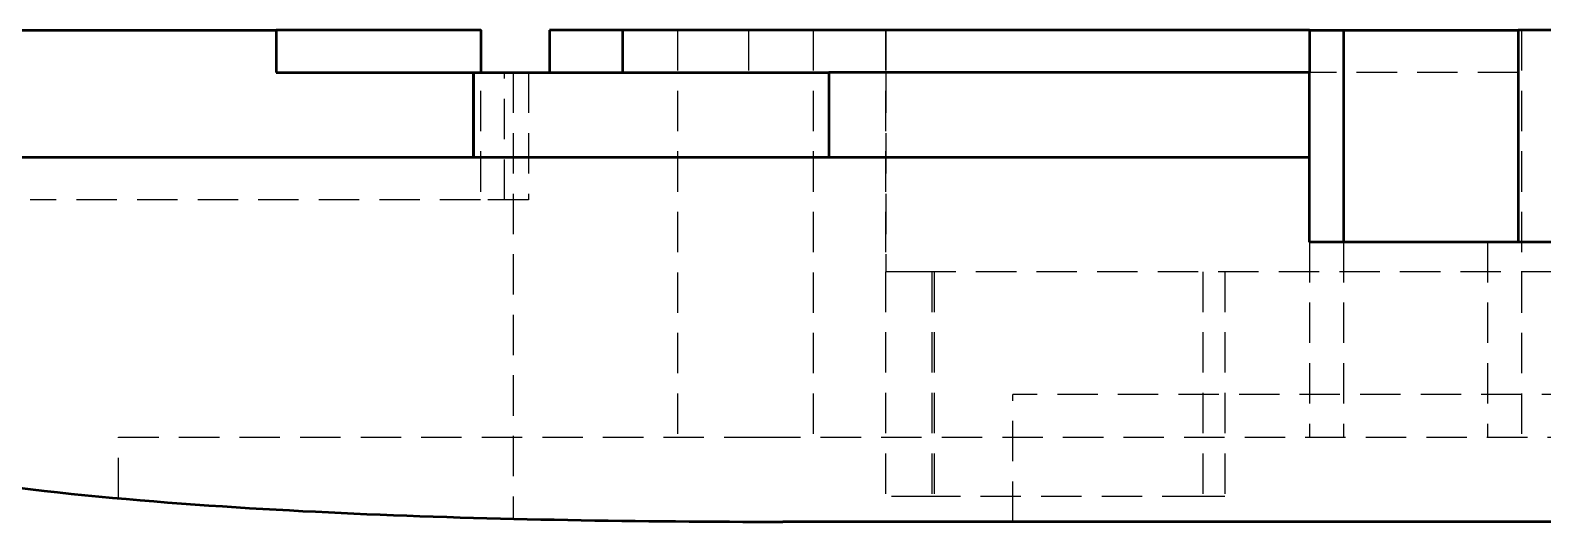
# Model space of a CAD drawing. Header units: millimetres. Extents: x 0 to 420, y 0 to 297.
# Drawn here: x 95.7 to 184.9, y 172.5 to 201.5 of the extents above; entities that cross this region are included whole.
import ezdxf

# ---------------------------------------------------------------- set-up
doc = ezdxf.new("R2010")
doc.units = ezdxf.units.MM
doc.header["$LTSCALE"] = 0.75
doc.linetypes.add('HIDDEN2', pattern=[4.7625, 3.175, -1.5875])
doc.layers.add('Sichtbar', color=7, linetype='Continuous', lineweight=50)
doc.layers.add('Verdeckt', color=7, linetype='HIDDEN2', lineweight=25)

msp = doc.modelspace()

# ---------------------------------------------------------------- linework, layer by layer
at = {"layer": 'Sichtbar'}
for p, q in [((92.16, 201.488, 9.784), (110.195, 201.488, 12.472)), ((110.195, 201.488, 12.472), (110.195, 198.988, 12.472)), ((110.195, 201.488, 8.528), (110.195, 198.988, 8.528)), ((110.195, 201.488, 8.528), (110.195, 201.488, 12.472)), ((122.263, 201.488, -19.587), (122.261, 201.488, 4.505)), ((122.261, 201.488, 4.518), (122.261, 198.988, 4.518)), ((122.263, 201.488, -19.587), (122.263, 198.988, -19.587)), ((126.31, 201.488, 6.526), (126.31, 198.988, 6.526)), ((130.62, 201.488, 11.478), (130.62, 198.988, 11.478)), ((171.13, 201.488, 13.23), (171.13, 198.988, 13.23)), ((171.131, 201.488, 6.505), (171.131, 201.488, 3.005)), ((173.131, 201.488, 1.006), (173.131, 188.988, 1.006)), ((173.131, 201.488, 1.006), (181.631, 201.488, 1.006)), ((183.435, 201.488, 13.069), (183.435, 198.988, 13.069)), ((110.195, 198.988, 12.472), (121.832, 198.988, 14.207)), ((121.832, 193.988, 14.207), (121.832, 198.988, 14.207)), ((121.832, 198.988, 14.207), (121.832, 193.988, 14.207)), ((121.832, 198.988, 14.207), (121.832, 198.988, 14.207)), ((121.832, 198.988, 14.207), (142.791, 198.988, 17.263)), ((142.791, 198.988, 17.263), (142.791, 193.988, 17.263)), ((142.791, 198.988, 17.264), (142.791, 193.988, 17.264)), ((142.791, 198.988, 17.263), (142.791, 198.988, 17.264)), ((142.791, 198.988, 17.263), (142.791, 198.988, 17.264)), ((171.129, 198.988, 20.876), (142.791, 198.988, 17.263)), ((142.791, 198.988, 17.263), (142.791, 193.988, 17.263)), ((171.129, 198.988, 20.876), (171.13, 198.988, 13.248)), ((171.129, 193.988, 20.876), (171.129, 198.988, 20.876)), ((183.434, 198.988, 13.069), (183.434, 188.988, 13.069)), ((171.128, 193.988, 27.956), (171.129, 193.988, 20.876))]:
    msp.add_line(p, q, dxfattribs=at)
at = {"layer": 'Sichtbar', "extrusion": (0, 1, 0)}
for points, knots in [([(122.261, 201.488, 4.518), (122.261, 201.488, 4.519), (122.261, 201.488, 4.519), (122.261, 201.488, 4.519), (122.261, 201.488, 4.52), (122.261, 201.488, 4.52), (122.261, 201.488, 4.521), (122.261, 201.488, 4.522), (122.261, 201.488, 4.523), (122.261, 201.488, 4.525), (122.261, 201.488, 4.526), (122.261, 201.488, 4.529), (122.261, 201.488, 4.531), (122.261, 201.488, 4.533), (122.261, 201.488, 4.536), (122.261, 201.488, 4.54), (122.261, 201.488, 4.544), (122.261, 201.488, 4.548), (122.261, 201.488, 4.554), (122.26, 201.488, 4.562), (122.26, 201.488, 4.57), (122.26, 201.488, 4.579), (122.26, 201.488, 4.588), (122.26, 201.488, 4.597), (122.26, 201.488, 4.608), (122.26, 201.488, 4.623), (122.259, 201.488, 4.64), (122.259, 201.488, 4.658), (122.258, 201.488, 4.675), (122.258, 201.488, 4.699), (122.257, 201.488, 4.728), (122.255, 201.488, 4.762), (122.254, 201.488, 4.797), (122.252, 201.488, 4.832), (122.25, 201.488, 4.866), (122.248, 201.488, 4.901), (122.244, 201.488, 4.946), (122.24, 201.488, 5.003), (122.233, 201.488, 5.072), (122.226, 201.488, 5.139), (122.218, 201.488, 5.207), (122.208, 201.488, 5.274), (122.195, 201.488, 5.363), (122.177, 201.488, 5.473), (122.151, 201.488, 5.605), (122.122, 201.488, 5.735), (122.089, 201.488, 5.863), (122.053, 201.488, 5.99), (122.014, 201.488, 6.116), (121.971, 201.488, 6.24), (121.91, 201.488, 6.404), (121.824, 201.488, 6.605), (121.709, 201.488, 6.84), (121.58, 201.488, 7.069), (121.437, 201.488, 7.292), (121.282, 201.488, 7.508), (121.114, 201.488, 7.717), (120.932, 201.488, 7.919), (120.738, 201.488, 8.115), (120.532, 201.488, 8.302), (120.317, 201.488, 8.479), (120.095, 201.488, 8.643), (119.869, 201.488, 8.793), (119.637, 201.488, 8.929), (119.401, 201.488, 9.052), (119.16, 201.488, 9.16), (118.915, 201.488, 9.254), (118.665, 201.488, 9.335), (118.412, 201.488, 9.401), (118.154, 201.488, 9.453), (117.893, 201.488, 9.491), (117.672, 201.488, 9.511), (117.494, 201.488, 9.52), (117.36, 201.488, 9.522), (117.225, 201.488, 9.522), (117.088, 201.488, 9.518), (116.975, 201.488, 9.511), (116.883, 201.488, 9.504), (116.814, 201.488, 9.498), (116.745, 201.488, 9.491), (116.687, 201.488, 9.484), (116.641, 201.488, 9.479), (116.606, 201.488, 9.474), (116.577, 201.488, 9.47), (116.554, 201.488, 9.467), (116.534, 201.488, 9.464), (116.512, 201.488, 9.461), (116.479, 201.488, 9.456), (116.438, 201.488, 9.45), (116.388, 201.488, 9.443), (116.322, 201.488, 9.433), (116.24, 201.488, 9.421), (116.14, 201.488, 9.406), (116.041, 201.488, 9.392), (115.909, 201.488, 9.373), (115.744, 201.488, 9.348), (115.546, 201.488, 9.319), (115.348, 201.488, 9.29), (115.15, 201.488, 9.261), (114.885, 201.488, 9.222), (114.555, 201.488, 9.174), (114.159, 201.488, 9.115), (113.762, 201.488, 9.057), (113.366, 201.488, 8.998), (112.97, 201.488, 8.94), (112.441, 201.488, 8.862), (111.781, 201.488, 8.764), (110.988, 201.488, 8.646), (110.46, 201.488, 8.567), (110.195, 201.488, 8.528)], [0.00018, 0.00018, 0.00018, 0.00018, 0.00022, 0.00033, 0.000441, 0.000551, 0.000661, 0.000881, 0.001101, 0.001322, 0.001762, 0.002203, 0.002643, 0.003083, 0.003523, 0.004404, 0.005284, 0.006164, 0.007043, 0.008802, 0.010559, 0.012316, 0.014071, 0.015826, 0.01758, 0.021085, 0.024586, 0.028083, 0.031577, 0.035067, 0.042037, 0.048993, 0.055934, 0.062863, 0.069777, 0.076679, 0.083568, 0.097307, 0.110997, 0.124639, 0.138236, 0.15179, 0.165301, 0.192206, 0.218965, 0.245596, 0.272113, 0.298532, 0.32487, 0.351142, 0.377365, 0.429724, 0.482083, 0.534573, 0.587325, 0.640468, 0.694128, 0.748427, 0.803484, 0.859414, 0.915344, 0.970403, 1.024704, 1.078366, 1.131513, 1.184269, 1.236764, 1.289127, 1.341489, 1.393981, 1.446733, 1.499873, 1.52663, 1.553531, 1.58059, 1.607823, 1.635244, 1.64903, 1.662868, 1.676761, 1.690709, 1.697705, 1.704715, 1.71174, 1.715258, 1.71878, 1.723787, 1.728793, 1.738807, 1.74882, 1.758833, 1.77886, 1.798888, 1.818916, 1.838944, 1.879001, 1.919059, 1.959118, 1.999179, 2.03924, 2.119365, 2.199493, 2.279623, 2.359754, 2.439887, 2.520021, 2.680287, 2.84055, 3.000803, 3.000803, 3.000803, 3.000803]), ([(122.261, 201.488, 4.518), (122.261, 201.488, 4.518), (122.261, 201.488, 4.518), (122.261, 201.488, 4.518), (122.261, 201.488, 4.518)], [0.00001912182, 0.00001912182, 0.00001912182, 0.00001912182, 0.00002744634, 0.00003838735, 0.00003838735, 0.00003838735, 0.00003838735]), ([(122.261, 201.488, 4.518), (122.261, 201.488, 4.518), (122.261, 201.488, 4.518), (122.261, 201.488, 4.518), (122.261, 201.488, 4.518)], [0.00007557045, 0.00007557045, 0.00007557045, 0.00007557045, 0.00011007276, 0.00013299721, 0.00013299721, 0.00013299721, 0.00013299721]), ([(130.62, 201.488, 11.478), (130.62, 201.488, 11.478), (130.62, 201.488, 11.478), (130.62, 201.488, 11.478), (130.62, 201.488, 11.478), (130.619, 201.488, 11.478), (130.619, 201.488, 11.478), (130.619, 201.488, 11.478), (130.618, 201.488, 11.478), (130.617, 201.488, 11.478), (130.616, 201.488, 11.478), (130.615, 201.488, 11.478), (130.614, 201.488, 11.478), (130.612, 201.488, 11.477), (130.61, 201.488, 11.477), (130.608, 201.488, 11.477), (130.605, 201.488, 11.476), (130.601, 201.488, 11.476), (130.596, 201.488, 11.475), (130.591, 201.488, 11.474), (130.586, 201.488, 11.474), (130.58, 201.488, 11.473), (130.572, 201.488, 11.472), (130.562, 201.488, 11.47), (130.552, 201.488, 11.469), (130.539, 201.488, 11.467), (130.523, 201.488, 11.464), (130.504, 201.488, 11.461), (130.485, 201.488, 11.458), (130.465, 201.488, 11.455), (130.446, 201.488, 11.451), (130.421, 201.488, 11.447), (130.389, 201.488, 11.441), (130.351, 201.488, 11.434), (130.313, 201.488, 11.426), (130.275, 201.488, 11.418), (130.225, 201.488, 11.408), (130.162, 201.488, 11.394), (130.087, 201.488, 11.376), (130.013, 201.488, 11.356), (129.939, 201.488, 11.336), (129.866, 201.488, 11.315), (129.793, 201.488, 11.293), (129.697, 201.488, 11.262), (129.578, 201.488, 11.22), (129.437, 201.488, 11.166), (129.299, 201.488, 11.109), (129.163, 201.488, 11.047), (129.029, 201.488, 10.981), (128.854, 201.488, 10.889), (128.641, 201.488, 10.765), (128.396, 201.488, 10.601), (128.162, 201.488, 10.423), (127.939, 201.488, 10.233), (127.729, 201.488, 10.03), (127.531, 201.488, 9.815), (127.345, 201.488, 9.589), (127.174, 201.488, 9.353), (127.016, 201.488, 9.106), (126.872, 201.488, 8.85), (126.744, 201.488, 8.584), (126.631, 201.488, 8.31), (126.534, 201.488, 8.029), (126.454, 201.488, 7.74), (126.39, 201.488, 7.445), (126.345, 201.488, 7.143), (126.317, 201.488, 6.837), (126.31, 201.488, 6.63), (126.31, 201.488, 6.526)], [0, 0, 0, 0, 0.000015, 0.00003, 0.000061, 0.000122, 0.000184, 0.000245, 0.000368, 0.00049, 0.000735, 0.00098, 0.001225, 0.001471, 0.001961, 0.002451, 0.002941, 0.003921, 0.0049, 0.00588, 0.006859, 0.007838, 0.009796, 0.011752, 0.013708, 0.015663, 0.019571, 0.023475, 0.027376, 0.031274, 0.035169, 0.039061, 0.046835, 0.054597, 0.062347, 0.070085, 0.077811, 0.09323, 0.108605, 0.123937, 0.139229, 0.154481, 0.169695, 0.184873, 0.215124, 0.245246, 0.275248, 0.305142, 0.334936, 0.364639, 0.4238, 0.482698, 0.54139, 0.599932, 0.658377, 0.716773, 0.775169, 0.833613, 0.892156, 0.950849, 1.009746, 1.068907, 1.128396, 1.188284, 1.248647, 1.30957, 1.371145, 1.433361, 1.433361, 1.433361, 1.433361]), ([(147.432, 201.488, 13.739), (147.428, 201.488, 13.739), (147.421, 201.488, 13.738), (147.407, 201.488, 13.736), (147.381, 201.488, 13.732), (147.344, 201.488, 13.728), (147.301, 201.488, 13.722), (147.242, 201.488, 13.715), (147.169, 201.488, 13.705), (147.052, 201.488, 13.69), (146.906, 201.488, 13.671), (146.731, 201.488, 13.648), (146.556, 201.488, 13.626), (146.322, 201.488, 13.595), (146.03, 201.488, 13.557), (145.68, 201.488, 13.512), (145.213, 201.488, 13.451), (144.629, 201.488, 13.375), (143.928, 201.488, 13.283), (143.227, 201.488, 13.19), (142.526, 201.488, 13.098), (141.592, 201.488, 12.974), (140.424, 201.488, 12.818), (139.023, 201.488, 12.63), (137.622, 201.488, 12.441), (135.755, 201.488, 12.187), (133.42, 201.488, 11.867), (131.553, 201.488, 11.609), (130.62, 201.488, 11.478)], [0, 0, 0, 0, 0.002208, 0.004417, 0.008834, 0.017668, 0.026502, 0.035336, 0.053005, 0.070673, 0.10601, 0.141348, 0.176685, 0.212023, 0.282699, 0.353376, 0.424054, 0.565412, 0.706772, 0.848134, 0.989499, 1.130865, 1.413601, 1.696339, 1.979078, 2.261815, 2.827274, 3.392694, 3.392694, 3.392694, 3.392694]), ([(167.792, 201.488, 16.214), (167.79, 201.488, 16.214), (167.786, 201.488, 16.213), (167.777, 201.488, 16.212), (167.761, 201.488, 16.21), (167.739, 201.488, 16.208), (167.713, 201.488, 16.205), (167.677, 201.488, 16.201), (167.633, 201.488, 16.196), (167.562, 201.488, 16.188), (167.474, 201.488, 16.178), (167.368, 201.488, 16.166), (167.262, 201.488, 16.154), (167.12, 201.488, 16.138), (166.943, 201.488, 16.117), (166.731, 201.488, 16.093), (166.448, 201.488, 16.061), (166.094, 201.488, 16.02), (165.67, 201.488, 15.972), (165.245, 201.488, 15.923), (164.82, 201.488, 15.874), (164.255, 201.488, 15.808), (163.547, 201.488, 15.725), (162.698, 201.488, 15.626), (161.85, 201.488, 15.526), (160.718, 201.488, 15.391), (159.304, 201.488, 15.222), (157.607, 201.488, 15.016), (155.91, 201.488, 14.809), (154.214, 201.488, 14.599), (152.518, 201.488, 14.387), (150.257, 201.488, 14.102), (148.562, 201.488, 13.885), (147.432, 201.488, 13.739)], [0, 0, 0, 0, 0.001335, 0.00267, 0.005341, 0.010682, 0.016024, 0.021365, 0.032048, 0.042731, 0.064096, 0.085462, 0.106827, 0.128193, 0.170924, 0.213656, 0.256387, 0.341851, 0.427314, 0.512778, 0.598243, 0.683707, 0.854637, 1.025567, 1.196497, 1.367427, 1.709286, 2.051142, 2.392991, 2.734831, 3.076659, 3.418474, 4.10205, 4.10205, 4.10205, 4.10205]), ([(171.13, 201.488, 13.23), (171.13, 201.488, 13.231), (171.13, 201.488, 13.246), (171.13, 201.488, 13.275), (171.129, 201.488, 13.316), (171.128, 201.488, 13.357), (171.125, 201.488, 13.411), (171.121, 201.488, 13.479), (171.114, 201.488, 13.559), (171.105, 201.488, 13.639), (171.091, 201.488, 13.744), (171.068, 201.488, 13.873), (171.032, 201.488, 14.026), (170.988, 201.488, 14.175), (170.937, 201.488, 14.321), (170.878, 201.488, 14.463), (170.811, 201.488, 14.602), (170.736, 201.488, 14.738), (170.654, 201.488, 14.87), (170.564, 201.488, 14.998), (170.466, 201.488, 15.122), (170.325, 201.488, 15.284), (170.132, 201.488, 15.474), (169.88, 201.488, 15.679), (169.613, 201.488, 15.853), (169.334, 201.488, 15.996), (169.044, 201.488, 16.106), (168.744, 201.488, 16.184), (168.434, 201.488, 16.228), (168.115, 201.488, 16.24), (167.9, 201.488, 16.226), (167.792, 201.488, 16.214)], [1.590791, 1.590791, 1.590791, 1.590791, 1.59145, 1.599733, 1.60798, 1.616194, 1.624374, 1.640639, 1.656784, 1.672817, 1.688747, 1.720331, 1.75161, 1.78266, 1.813554, 1.844372, 1.87519, 1.906085, 1.937135, 1.968415, 1.999999, 2.031961, 2.097271, 2.162583, 2.226114, 2.288429, 2.350126, 2.41182, 2.474125, 2.537636, 2.602918, 2.602918, 2.602918, 2.602918]), ([(171.131, 201.488, 6.507), (171.131, 201.488, 6.512), (171.131, 201.488, 6.717), (171.131, 201.488, 7.145), (171.13, 201.488, 7.809), (171.13, 201.488, 8.52), (171.13, 201.488, 9.255), (171.13, 201.488, 9.989), (171.13, 201.488, 10.7), (171.13, 201.488, 11.267), (171.13, 201.488, 11.692), (171.13, 201.488, 11.982), (171.13, 201.488, 12.249), (171.13, 201.488, 12.489), (171.13, 201.488, 12.701), (171.13, 201.488, 12.88), (171.13, 201.488, 13.024), (171.13, 201.488, 13.121), (171.13, 201.488, 13.179), (171.13, 201.488, 13.206), (171.13, 201.488, 13.22), (171.13, 201.488, 13.225)], [0.246495, 0.246495, 0.246495, 0.246495, 0.248664, 0.36911, 0.503545, 0.647303, 0.795725, 0.944146, 1.087905, 1.222339, 1.284602, 1.342786, 1.396307, 1.444583, 1.48703, 1.523067, 1.552111, 1.573577, 1.581287, 1.586885, 1.589879, 1.589879, 1.589879, 1.589879]), ([(171.131, 201.488, 3.005), (171.131, 201.488, 2.96), (171.134, 201.488, 2.869), (171.148, 201.488, 2.735), (171.17, 201.488, 2.603), (171.211, 201.488, 2.432), (171.283, 201.488, 2.227), (171.4, 201.488, 1.995), (171.544, 201.488, 1.781), (171.686, 201.488, 1.621), (171.811, 201.488, 1.504), (171.91, 201.488, 1.422), (172.014, 201.488, 1.347), (172.122, 201.488, 1.278), (172.236, 201.488, 1.216), (172.334, 201.488, 1.171), (172.414, 201.488, 1.138), (172.475, 201.488, 1.116), (172.538, 201.488, 1.095), (172.601, 201.488, 1.077), (172.664, 201.488, 1.06), (172.729, 201.488, 1.046), (172.783, 201.488, 1.036), (172.827, 201.488, 1.029), (172.86, 201.488, 1.024), (172.894, 201.488, 1.019), (172.927, 201.488, 1.016), (172.955, 201.488, 1.013), (172.978, 201.488, 1.011), (172.995, 201.488, 1.01), (173.012, 201.488, 1.009), (173.029, 201.488, 1.008), (173.046, 201.488, 1.007), (173.06, 201.488, 1.007), (173.071, 201.488, 1.006), (173.08, 201.488, 1.006), (173.088, 201.488, 1.006), (173.095, 201.488, 1.006), (173.101, 201.488, 1.006), (173.105, 201.488, 1.006), (173.11, 201.488, 1.006), (173.114, 201.488, 1.006), (173.118, 201.488, 1.006), (173.12, 201.488, 1.006), (173.123, 201.488, 1.006), (173.124, 201.488, 1.006), (173.126, 201.488, 1.006), (173.127, 201.488, 1.006), (173.128, 201.488, 1.006), (173.129, 201.488, 1.006), (173.13, 201.488, 1.006), (173.13, 201.488, 1.006), (173.13, 201.488, 1.006), (173.131, 201.488, 1.006), (173.131, 201.488, 1.006), (173.131, 201.488, 1.006), (173.131, 201.488, 1.006), (173.131, 201.488, 1.006), (173.131, 201.488, 1.006)], [-0.62795, -0.62795, -0.62795, -0.62795, -0.6006172, -0.5736443, -0.5469741, -0.5205557, -0.468329, -0.4166404, -0.3652682, -0.3140412, -0.2884237, -0.2627885, -0.2371174, -0.2113901, -0.1855843, -0.1596743, -0.1466695, -0.1336272, -0.120543, -0.1074122, -0.0942297, -0.0809902, -0.0676877, -0.0610108, -0.0543158, -0.0476019, -0.0408682, -0.0341139, -0.0307287, -0.027338, -0.0239417, -0.0205396, -0.0171317, -0.0137178, -0.0120086, -0.0102978, -0.0085855, -0.0068716, -0.0060141, -0.0051561, -0.0042978, -0.003439, -0.0025799, -0.0021502, -0.0017203, -0.0012904, -0.0010754, -0.0008604, -0.0006453, -0.0004302, -0.0003227, -0.0002151, -0.0001613, -0.0001076, -0.0000538, -0.0000269, -0.0000134, 0, 0, 0, 0]), ([(181.631, 201.488, 1.006), (181.677, 201.488, 1.006), (181.767, 201.488, 1.01), (181.902, 201.488, 1.023), (182.033, 201.488, 1.046), (182.204, 201.488, 1.087), (182.41, 201.488, 1.159), (182.642, 201.488, 1.275), (182.855, 201.488, 1.42), (183.016, 201.488, 1.561), (183.133, 201.488, 1.686), (183.215, 201.488, 1.785), (183.29, 201.488, 1.889), (183.359, 201.488, 1.998), (183.405, 201.488, 2.084), (183.429, 201.488, 2.133), (183.435, 201.488, 2.143)], [-0.62795, -0.62795, -0.62795, -0.62795, -0.6006172, -0.5736443, -0.5469741, -0.5205557, -0.4683291, -0.4166404, -0.3652682, -0.3140413, -0.2884237, -0.2627886, -0.2371174, -0.2113901, -0.1855843, -0.1785696, -0.1785696, -0.1785696, -0.1785696]), ([(186.133, 201.488, 16.054), (186.133, 201.488, 16.054), (186.133, 201.488, 16.054), (186.133, 201.488, 16.054), (186.133, 201.488, 16.054), (186.132, 201.488, 16.054), (186.132, 201.488, 16.054), (186.131, 201.488, 16.053), (186.131, 201.488, 16.053), (186.13, 201.488, 16.053), (186.129, 201.488, 16.053), (186.127, 201.488, 16.053), (186.126, 201.488, 16.053), (186.124, 201.488, 16.053), (186.121, 201.488, 16.052), (186.118, 201.488, 16.052), (186.114, 201.488, 16.052), (186.109, 201.488, 16.051), (186.103, 201.488, 16.05), (186.097, 201.488, 16.05), (186.091, 201.488, 16.049), (186.083, 201.488, 16.048), (186.073, 201.488, 16.047), (186.061, 201.488, 16.046), (186.049, 201.488, 16.044), (186.033, 201.488, 16.042), (186.014, 201.488, 16.039), (185.99, 201.488, 16.036), (185.966, 201.488, 16.032), (185.943, 201.488, 16.028), (185.919, 201.488, 16.025), (185.888, 201.488, 16.019), (185.849, 201.488, 16.012), (185.803, 201.488, 16.002), (185.757, 201.488, 15.992), (185.711, 201.488, 15.981), (185.651, 201.488, 15.966), (185.576, 201.488, 15.945), (185.487, 201.488, 15.917), (185.399, 201.488, 15.887), (185.313, 201.488, 15.854), (185.228, 201.488, 15.818), (185.144, 201.488, 15.78), (185.035, 201.488, 15.726), (184.902, 201.488, 15.653), (184.749, 201.488, 15.556), (184.602, 201.488, 15.45), (184.463, 201.488, 15.336), (184.33, 201.488, 15.214), (184.206, 201.488, 15.084), (184.089, 201.488, 14.947), (183.945, 201.488, 14.754), (183.785, 201.488, 14.498), (183.658, 201.488, 14.222), (183.577, 201.488, 13.993), (183.526, 201.488, 13.815), (183.485, 201.488, 13.634), (183.456, 201.488, 13.448), (183.438, 201.488, 13.26), (183.435, 201.488, 13.133), (183.435, 201.488, 13.069)], [0, 0, 0, 0, 0.0000188, 0.0000376, 0.0000754, 0.0001509, 0.0002263, 0.0003018, 0.0004527, 0.0006037, 0.0009055, 0.0012073, 0.0015091, 0.0018108, 0.0024142, 0.0030174, 0.0036205, 0.0048263, 0.0060316, 0.0072363, 0.0084406, 0.0096443, 0.0120502, 0.014454, 0.0168558, 0.0192557, 0.0240494, 0.0288352, 0.0336134, 0.0383841, 0.0431474, 0.0479034, 0.0573942, 0.0668575, 0.0762944, 0.0857059, 0.095093, 0.1137973, 0.1324152, 0.1509538, 0.1694198, 0.1878194, 0.2061587, 0.2244435, 0.2608662, 0.297132, 0.3332769, 0.369334, 0.4053341, 0.4413061, 0.4772784, 0.5132792, 0.5854506, 0.6581074, 0.6947271, 0.731587, 0.768736, 0.8062285, 0.8441247, 0.8824234, 0.8824234, 0.8824234, 0.8824234])]:
    msp.add_open_spline(points, degree=3, knots=knots, dxfattribs=at)
for points in [[(122.261, 201.488, 4.518), (122.261, 201.488, 4.518), (122.261, 201.488, 4.518), (122.261, 201.488, 4.518)], [(118.404, 193.988, 20.78), (109.042, 193.988, 19.376), (100.064, 193.988, 18.011), (91.126, 193.988, 16.722)], [(120.799, 193.988, 21.138), (119.998, 193.988, 21.018), (119.2, 193.988, 20.899), (118.404, 193.988, 20.78)], [(141.905, 193.988, 24.214), (134.921, 193.988, 23.233), (128.195, 193.988, 22.244), (120.799, 193.988, 21.138)], [(144.889, 193.988, 24.63), (143.894, 193.988, 24.492), (142.899, 193.988, 24.353), (141.905, 193.988, 24.214)], [(171.128, 193.988, 27.959), (162.37, 193.988, 26.968), (153.632, 193.988, 25.84), (144.889, 193.988, 24.63)], [(175.886, 188.988, 28.483), (174.299, 188.988, 28.313), (172.713, 188.988, 28.138), (171.128, 188.988, 27.959)], [(180.886, 188.988, 29.002), (179.219, 188.988, 28.835), (177.552, 188.988, 28.662), (175.886, 188.988, 28.483)], [(183.433, 188.988, 29.253), (182.583, 188.988, 29.171), (181.734, 188.988, 29.087), (180.886, 188.988, 29.002)], [(213.906, 188.988, 31.434), (203.744, 188.988, 30.996), (193.558, 188.988, 30.233), (183.433, 188.988, 29.253)], [(222.404, 172.488, 31.721), (194.832, 172.488, 31.049), (166.846, 172.488, 27.745), (140.07, 172.488, 23.955)]]:
    msp.add_open_spline(points, degree=3, dxfattribs=at)
at = {"layer": 'Sichtbar', "extrusion": (1, 0, 6.74861e-06)}
msp.add_open_spline([(183.435, 198.988, 13.069), (183.435, 198.988, 13.069), (183.435, 198.988, 13.069), (183.435, 198.988, 13.069)], degree=3, dxfattribs=at)
at = {"layer": 'Sichtbar', "extrusion": (-0.220642, 0, 0.975355)}
msp.add_open_spline([(171.128, 188.988, 27.959), (171.128, 190.654, 27.959), (171.128, 192.321, 27.959), (171.128, 193.988, 27.959)], degree=3, dxfattribs=at)
at = {"layer": 'Sichtbar'}
msp.add_open_spline([(74.238, 182.483, 14.402), (74.239, 182.123, 14.402), (74.31, 181.776, 14.411), (74.592, 181.082, 14.447), (74.806, 180.755, 14.475), (75.44, 180.009, 14.558), (75.921, 179.619, 14.62), (77.399, 178.626, 14.814), (78.602, 178.09, 14.974), (82.704, 176.558, 15.528), (86.456, 175.786, 16.053), (97.401, 173.969, 17.62), (106.931, 173.323, 19.056), (123.05, 172.616, 21.478), (131.704, 172.488, 22.771), (140.07, 172.488, 23.955)], degree=3, knots=[0, 0, 0, 0, 0.216363, 0.216363, 0.44986, 0.44986, 0.806166, 0.806166, 1.526382, 1.526382, 3.46699, 3.46699, 8.309214, 8.309214, 13.420695, 13.420695, 13.420695, 13.420695], dxfattribs=at)
at = {"layer": 'Verdeckt'}
for p, q in [((122.237, 201.488, -19.579), (122.237, 191.488, -19.579)), ((122.237, 201.488, -19.579), (122.237, 191.488, -19.579)), ((126.312, 201.488, -8.739), (126.312, 198.988, -8.739)), ((126.313, 201.488, -19.314), (126.313, 198.988, -19.314)), ((126.314, 201.488, -29.392), (126.314, 198.988, -29.392)), ((133.853, 201.488, 3.021), (133.853, 177.488, 3.021)), ((138.039, 201.488, -24.537), (138.039, 198.988, -24.537)), ((141.853, 201.488, 3.021), (141.853, 177.488, 3.021)), ((146.135, 201.488, -4.535), (146.135, 187.238, -4.535)), ((146.137, 201.488, -20.486), (146.137, 198.988, -20.486)), ((183.435, 201.488, 7.367), (183.435, 198.988, 7.367)), ((183.631, 201.488, 3.007), (183.631, 177.488, 3.007)), ((183.631, 201.488, 3.007), (183.631, 177.488, 3.007)), ((124.163, 198.988, -28.755), (124.163, 172.666, -28.755)), ((125.068, 198.988, -23.41), (125.068, 191.488, -23.41)), ((146.137, 198.988, -20.486), (146.137, 187.238, -20.486)), ((122.237, 191.488, -19.579), (95.696, 191.488, -11.475)), ((171.131, 188.988, 6.509), (171.131, 177.488, 6.509)), ((173.131, 188.988, 1.006), (173.131, 177.488, 1.006)), ((181.63, 188.988, 8.506), (181.63, 177.488, 8.506)), ((146.135, 187.238, -7.291), (146.135, 173.988, -7.291)), ((148.859, 187.238, -5.442), (148.859, 173.988, -5.442)), ((148.859, 187.238, -5.442), (148.859, 173.988, -5.442)), ((149.003, 187.238, -19.052), (149.003, 173.988, -19.052)), ((164.83, 187.238, -10.334), (164.83, 173.988, -10.334)), ((164.831, 187.238, -14.242), (164.831, 173.988, -14.242)), ((166.136, 187.238, -12.288), (166.136, 173.988, -12.288)), ((153.643, 172.488, -24.387), (153.643, 179.988, -24.387)), ((208.643, 179.988, -19.387), (158.643, 179.988, -19.387)), ((100.893, 173.876, 4.599), (100.893, 177.488, 4.599)), ((100.894, 173.876, -0.552), (100.894, 177.488, -0.552)), ((134.32, 172.509, 9.065), (134.319, 172.509, 23.131)), ((134.325, 172.509, -30.956), (134.321, 172.509, -2.363))]:
    msp.add_line(p, q, dxfattribs=at)
at = {"layer": 'Verdeckt', "extrusion": (-1e-15, -1, 5.74069e-10)}
msp.add_arc((158.643, -24.387, -179.988), 5, 90, 180, dxfattribs=at)
at = {"layer": 'Verdeckt', "extrusion": (0, 1, 0)}
for points, knots in [([(122.261, 201.488, 4.518), (122.261, 201.488, 4.518), (122.261, 201.488, 4.518), (122.261, 201.488, 4.518), (122.261, 201.488, 4.518)], [0.00000522237, 0.00000522237, 0.00000522237, 0.00000522237, 0.00001367507, 0.00001912182, 0.00001912182, 0.00001912182, 0.00001912182]), ([(122.261, 201.488, 4.518), (122.261, 201.488, 4.518), (122.261, 201.488, 4.518), (122.261, 201.488, 4.518), (122.261, 201.488, 4.518)], [0.00003838735, 0.00003838735, 0.00003838735, 0.00003838735, 0.00005498871, 0.00007557045, 0.00007557045, 0.00007557045, 0.00007557045]), ([(122.261, 201.488, 4.518), (122.261, 201.488, 4.518), (122.261, 201.488, 4.518), (122.261, 201.488, 4.518), (122.261, 201.488, 4.518)], [0.00013299721, 0.00013299721, 0.00013299721, 0.00013299721, 0.00016515587, 0.00017989099, 0.00017989099, 0.00017989099, 0.00017989099]), ([(171.13, 198.988, 13.235), (171.13, 198.988, 13.235), (171.13, 198.988, 13.232), (171.13, 198.988, 13.224), (171.13, 198.988, 13.207), (171.13, 198.988, 13.179), (171.13, 198.988, 13.121), (171.13, 198.988, 13.033), (171.13, 198.988, 12.958), (171.13, 198.988, 12.919)], [-1.59188402, -1.59188402, -1.59188402, -1.59188402, -1.59145, -1.59029653, -1.58688468, -1.58128731, -1.57357726, -1.55211056, -1.52867011, -1.52867011, -1.52867011, -1.52867011]), ([(183.434, 198.988, -20.482), (182.527, 198.988, -20.482), (180.434, 198.988, -20.482), (177.155, 198.988, -20.482), (173.961, 198.988, -20.483), (171.953, 198.988, -20.483), (171.13, 198.988, -20.483)], [-15.820438, -15.820438, -15.820438, -15.820438, -15.275812, -14.564595, -13.853378, -13.359519, -13.359519, -13.359519, -13.359519]), ([(125.068, 191.488, -23.41), (125.068, 191.488, -23.358), (125.066, 191.488, -23.219), (125.049, 191.488, -22.995), (125.014, 191.488, -22.738), (124.962, 191.488, -22.485), (124.894, 191.488, -22.236), (124.811, 191.488, -21.993), (124.712, 191.488, -21.756), (124.599, 191.488, -21.526), (124.471, 191.488, -21.304), (124.33, 191.488, -21.089), (124.175, 191.488, -20.885), (124.007, 191.488, -20.689), (123.826, 191.488, -20.505), (123.665, 191.488, -20.361), (123.53, 191.488, -20.252), (123.426, 191.488, -20.173), (123.319, 191.488, -20.098), (123.21, 191.488, -20.025), (123.097, 191.488, -19.956), (123.001, 191.488, -19.902), (122.923, 191.488, -19.86), (122.864, 191.488, -19.83), (122.804, 191.488, -19.801), (122.744, 191.488, -19.772), (122.683, 191.488, -19.744), (122.631, 191.488, -19.722), (122.59, 191.488, -19.705), (122.558, 191.488, -19.692), (122.527, 191.488, -19.68), (122.495, 191.488, -19.668), (122.463, 191.488, -19.656), (122.437, 191.488, -19.646), (122.415, 191.488, -19.638), (122.399, 191.488, -19.633), (122.383, 191.488, -19.627), (122.367, 191.488, -19.621), (122.351, 191.488, -19.616), (122.335, 191.488, -19.61), (122.321, 191.488, -19.606), (122.31, 191.488, -19.602), (122.302, 191.488, -19.6), (122.294, 191.488, -19.597), (122.286, 191.488, -19.594), (122.279, 191.488, -19.592), (122.274, 191.488, -19.591), (122.269, 191.488, -19.589), (122.265, 191.488, -19.588), (122.261, 191.488, -19.587), (122.257, 191.488, -19.585), (122.254, 191.488, -19.584), (122.251, 191.488, -19.583), (122.249, 191.488, -19.583), (122.247, 191.488, -19.582), (122.245, 191.488, -19.582), (122.244, 191.488, -19.581), (122.243, 191.488, -19.581), (122.242, 191.488, -19.581), (122.241, 191.488, -19.58), (122.24, 191.488, -19.58), (122.239, 191.488, -19.58), (122.239, 191.488, -19.58), (122.238, 191.488, -19.58), (122.238, 191.488, -19.579), (122.238, 191.488, -19.579), (122.237, 191.488, -19.579), (122.237, 191.488, -19.579), (122.237, 191.488, -19.579), (122.237, 191.488, -19.579), (122.237, 191.488, -19.579), (122.237, 191.488, -19.579), (122.237, 191.488, -19.579), (122.237, 191.488, -19.579), (122.237, 191.488, -19.579), (122.237, 191.488, -19.579), (122.237, 191.488, -19.579)], [-1.02016, -1.02016, -1.02016, -1.02016, -0.988905, -0.936823, -0.885005, -0.833391, -0.781932, -0.730583, -0.679304, -0.628061, -0.576817, -0.525538, -0.474188, -0.422728, -0.371112, -0.319291, -0.293282, -0.267198, -0.241032, -0.214773, -0.188412, -0.161937, -0.148653, -0.135337, -0.121986, -0.108599, -0.095174, -0.081711, -0.074964, -0.068206, -0.061437, -0.054658, -0.047867, -0.041065, -0.03766, -0.034252, -0.030841, -0.027426, -0.024009, -0.020589, -0.017165, -0.015452, -0.013738, -0.012024, -0.010309, -0.008593, -0.007734, -0.006876, -0.006017, -0.005158, -0.004299, -0.003439, -0.00301, -0.00258, -0.00215, -0.00172, -0.001505, -0.00129, -0.001075, -0.00086, -0.000645, -0.000538, -0.00043, -0.000323, -0.000269, -0.000215, -0.000161, -0.000108, -0.000081, -0.000054, -0.00004, -0.000027, -0.000013, -0.000007, -0.000002, 0, 0, 0, 0]), ([(148.135, 187.238, -2.536), (148.089, 187.238, -2.536), (147.999, 187.238, -2.539), (147.864, 187.238, -2.552), (147.733, 187.238, -2.575), (147.562, 187.238, -2.616), (147.356, 187.238, -2.688), (147.124, 187.238, -2.804), (146.911, 187.238, -2.949), (146.75, 187.238, -3.091), (146.633, 187.238, -3.215), (146.551, 187.238, -3.314), (146.476, 187.238, -3.418), (146.407, 187.238, -3.527), (146.346, 187.238, -3.641), (146.3, 187.238, -3.739), (146.268, 187.238, -3.819), (146.245, 187.238, -3.88), (146.225, 187.238, -3.942), (146.206, 187.238, -4.005), (146.19, 187.238, -4.069), (146.175, 187.238, -4.134), (146.165, 187.238, -4.188), (146.158, 187.238, -4.232), (146.153, 187.238, -4.265), (146.149, 187.238, -4.298), (146.145, 187.238, -4.332), (146.143, 187.238, -4.36), (146.141, 187.238, -4.382), (146.14, 187.238, -4.399), (146.138, 187.238, -4.416), (146.138, 187.238, -4.433), (146.137, 187.238, -4.45), (146.136, 187.238, -4.464), (146.136, 187.238, -4.476), (146.136, 187.238, -4.484), (146.135, 187.238, -4.493), (146.135, 187.238, -4.5), (146.135, 187.238, -4.506), (146.135, 187.238, -4.51), (146.135, 187.238, -4.514), (146.135, 187.238, -4.519), (146.135, 187.238, -4.522), (146.135, 187.238, -4.525), (146.135, 187.238, -4.527), (146.135, 187.238, -4.529), (146.135, 187.238, -4.53), (146.135, 187.238, -4.532), (146.135, 187.238, -4.533), (146.135, 187.238, -4.534), (146.135, 187.238, -4.534), (146.135, 187.238, -4.535), (146.135, 187.238, -4.535), (146.135, 187.238, -4.535), (146.135, 187.238, -4.536), (146.135, 187.238, -4.536), (146.135, 187.238, -4.536), (146.135, 187.238, -4.536), (146.135, 187.238, -4.536)], [-0.6279566, -0.6279566, -0.6279566, -0.6279566, -0.6006238, -0.5736509, -0.5469807, -0.5205622, -0.4683353, -0.4166462, -0.3652733, -0.3140456, -0.2884275, -0.2627919, -0.2371202, -0.2113925, -0.1855862, -0.1596758, -0.1466708, -0.1336283, -0.1205439, -0.1074129, -0.0942303, -0.0809906, -0.067688, -0.061011, -0.0543159, -0.047602, -0.0408683, -0.034114, -0.0307287, -0.027338, -0.0239417, -0.0205396, -0.0171317, -0.0137178, -0.0120086, -0.0102978, -0.0085855, -0.0068716, -0.0060141, -0.0051561, -0.0042978, -0.003439, -0.0025799, -0.0021501, -0.0017203, -0.0012904, -0.0010754, -0.0008603, -0.0006453, -0.0004302, -0.0003227, -0.0002151, -0.0001613, -0.0001075, -0.0000538, -0.0000269, -0.0000134, 0, 0, 0, 0]), ([(228.852, 187.238, 4.841), (228.84, 187.238, 4.249), (228.797, 187.238, 3.836), (228.42, 187.238, 2.267), (228.002, 187.238, 1.366), (226.847, 187.238, -0.22), (226.12, 187.238, -0.895), (224.462, 187.238, -1.921), (223.549, 187.238, -2.266), (221.888, 187.238, -2.543), (221.604, 187.238, -2.528), (212.353, 187.238, -2.529), (204.325, 187.238, -2.529), (180.244, 187.238, -2.532), (164.189, 187.238, -2.534), (148.135, 187.238, -2.536)], [-18.855111, -18.855111, -18.855111, -18.855111, -18.207371, -18.207371, -17.193112, -17.193112, -16.183002, -16.183002, -15.183631, -15.183631, -14.44902, -14.44902, -9.63268, -9.63268, 0, 0, 0, 0]), ([(138.731, 177.488, 9.665), (138.732, 177.488, 9.665), (138.733, 177.488, 9.665), (138.736, 177.488, 9.665), (138.74, 177.488, 9.666), (138.747, 177.488, 9.667), (138.755, 177.488, 9.668), (138.765, 177.488, 9.669), (138.778, 177.488, 9.671), (138.798, 177.488, 9.674), (138.824, 177.488, 9.677), (138.855, 177.488, 9.681), (138.886, 177.488, 9.685), (138.927, 177.488, 9.691), (138.979, 177.488, 9.698), (139.04, 177.488, 9.706), (139.123, 177.488, 9.717), (139.226, 177.488, 9.731), (139.349, 177.488, 9.748), (139.473, 177.488, 9.764), (139.596, 177.488, 9.781), (139.761, 177.488, 9.803), (139.967, 177.488, 9.831), (140.214, 177.488, 9.864), (140.461, 177.488, 9.897), (140.791, 177.488, 9.941), (141.203, 177.488, 9.996), (141.698, 177.488, 10.062), (142.192, 177.488, 10.128), (142.687, 177.488, 10.194), (143.182, 177.488, 10.26), (143.842, 177.488, 10.347), (144.667, 177.488, 10.456), (145.657, 177.488, 10.586), (146.648, 177.488, 10.716), (147.639, 177.488, 10.844), (148.63, 177.488, 10.973), (149.622, 177.488, 11.1), (150.944, 177.488, 11.269), (152.598, 177.488, 11.478), (154.583, 177.488, 11.726), (156.568, 177.488, 11.971), (158.555, 177.488, 12.211), (160.542, 177.488, 12.448), (163.192, 177.488, 12.758), (166.506, 177.488, 13.133), (169.821, 177.488, 13.492), (172.474, 177.488, 13.768), (175.126, 177.488, 14.036), (177.779, 177.488, 14.291), (180.432, 177.488, 14.534), (182.09, 177.488, 14.68), (183.416, 177.488, 14.793), (184.411, 177.488, 14.876), (185.239, 177.488, 14.943), (185.902, 177.488, 14.997), (186.453, 177.488, 15.04), (187.06, 177.488, 15.088), (187.951, 177.488, 15.156), (189.08, 177.488, 15.24), (190.452, 177.488, 15.337), (192.325, 177.488, 15.464), (194.716, 177.488, 15.613), (197.642, 177.488, 15.776), (200.634, 177.488, 15.919), (203.685, 177.488, 16.042), (206.786, 177.488, 16.14), (209.927, 177.488, 16.212), (213.101, 177.488, 16.254), (216.297, 177.488, 16.265), (219.508, 177.488, 16.241), (222.724, 177.488, 16.179), (225.937, 177.488, 16.078), (229.137, 177.488, 15.933), (232.316, 177.488, 15.743), (235.465, 177.488, 15.506), (238.576, 177.488, 15.217), (241.638, 177.488, 14.875), (244.155, 177.488, 14.542), (246.137, 177.488, 14.245), (247.6, 177.488, 14.009), (249.044, 177.488, 13.757), (250.468, 177.488, 13.489), (251.871, 177.488, 13.206), (253.253, 177.488, 12.905), (254.611, 177.488, 12.589), (255.946, 177.488, 12.255), (257.255, 177.488, 11.903), (258.117, 177.488, 11.655), (258.543, 177.488, 11.528)], [0, 0, 0, 0, 0.000389, 0.000779, 0.001558, 0.003116, 0.004674, 0.006232, 0.009348, 0.012465, 0.018697, 0.02493, 0.031162, 0.037395, 0.049861, 0.062327, 0.074793, 0.099726, 0.12466, 0.149595, 0.17453, 0.199467, 0.249343, 0.299223, 0.349106, 0.398993, 0.498776, 0.598573, 0.698383, 0.798206, 0.898041, 0.997888, 1.197617, 1.397391, 1.597206, 1.79706, 1.996951, 2.196875, 2.39683, 2.796822, 3.196907, 3.597065, 3.997275, 4.397517, 4.797772, 5.598241, 6.398534, 6.798569, 7.198506, 7.998018, 8.397562, 8.796942, 8.996567, 9.196145, 9.395675, 9.495421, 9.595155, 9.727357, 9.860804, 10.131319, 10.406476, 10.686052, 11.257576, 11.844117, 12.443907, 13.055189, 13.676212, 14.305235, 14.94053, 15.58038, 16.223083, 16.866954, 17.510326, 18.151555, 18.789024, 19.421142, 20.046357, 20.663158, 21.270081, 21.569403, 21.865734, 22.15891, 22.448773, 22.735169, 23.017951, 23.29698, 23.572124, 23.843259, 24.110272, 24.110272, 24.110272, 24.110272]), ([(148.859, 173.988, -5.442), (148.859, 173.988, -5.442), (148.859, 173.988, -5.442), (148.859, 173.988, -5.442), (148.859, 173.988, -5.442), (148.859, 173.988, -5.442), (148.859, 173.988, -5.442), (148.859, 173.988, -5.442), (148.859, 173.988, -5.442), (148.859, 173.988, -5.442), (148.859, 173.988, -5.442), (148.846, 173.988, -5.435), (148.833, 173.988, -5.429), (148.605, 173.988, -5.317), (148.374, 173.988, -5.256), (147.936, 173.988, -5.231), (147.701, 173.988, -5.252), (147.234, 173.988, -5.414), (147.032, 173.988, -5.532), (146.663, 173.988, -5.848), (146.505, 173.988, -6.048), (146.258, 173.988, -6.511), (146.178, 173.988, -6.774), (146.142, 173.988, -7.109), (146.138, 173.988, -7.163), (146.137, 173.988, -7.291)], [0, 0, 0, 0, 0.000001581, 0.000001581, 0.000003868, 0.000003868, 0.000005215, 0.000005215, 0.000006945, 0.000006945, 0.000008887, 0.000008887, 0.000110434, 0.000110434, 0.001774906, 0.001774906, 0.003170749, 0.003170749, 0.004411931, 0.004411931, 0.005757541, 0.005757541, 0.00720905, 0.00720905, 0.007544239, 0.007544239, 0.007544239, 0.007544239]), ([(164.83, 173.988, -10.334), (164.83, 173.988, -10.334), (164.829, 173.988, -10.334), (164.484, 173.988, -10.271), (164.145, 173.988, -10.208), (159.02, 173.988, -9.238), (152.911, 173.988, -7.83), (148.859, 173.988, -5.442)], [0, 0, 0, 0, 0.0003357, 0.0003357, 0.0234259, 0.0234259, 0.34911, 0.34911, 0.34911, 0.34911]), ([(166.136, 173.988, -12.288), (166.136, 173.988, -12.078), (166.108, 173.988, -11.867), (165.978, 173.988, -11.404), (165.858, 173.988, -11.157), (165.583, 173.988, -10.807), (165.458, 173.988, -10.686), (165.168, 173.988, -10.477), (165.004, 173.988, -10.394), (164.83, 173.988, -10.334)], [0.5049231, 0.5049231, 0.5049231, 0.5049231, 0.6310109, 0.6310109, 0.7942305, 0.7942305, 0.8987649, 0.8987649, 1.0092683, 1.0092683, 1.0092683, 1.0092683])]:
    msp.add_open_spline(points, degree=3, knots=knots, dxfattribs=at)
for points in [[(126.31, 201.488, 6.526), (126.31, 201.488, 6.526), (126.31, 201.488, 6.526), (126.31, 201.488, 6.526)], [(183.435, 201.488, 13.069), (183.435, 201.488, 13.069), (183.435, 201.488, 13.069), (183.435, 201.488, 13.069)], [(100.893, 177.488, 4.599), (113.48, 177.488, 6.12), (126.155, 177.488, 7.97), (138.731, 177.488, 9.665)]]:
    msp.add_open_spline(points, degree=3, dxfattribs=at)
at = {"layer": 'Verdeckt'}
for points in [[(123.664, 191.488, -28.602), (123.664, 193.988, -28.602), (123.664, 196.488, -28.602), (123.664, 198.988, -28.602)], [(138.731, 172.488, 9.665), (126.855, 172.509, 8.064), (112.854, 172.799, 6.044), (100.893, 173.876, 4.599)], [(100.894, 173.876, -0.552), (112.744, 172.809, -1.202), (126.662, 172.509, -1.973), (138.731, 172.489, -2.591)], [(140.07, 172.488, -31.524), (134.768, 172.488, -31.155), (129.251, 172.544, -30.397), (124.163, 172.666, -28.755)]]:
    msp.add_open_spline(points, degree=3, dxfattribs=at)
at = {"layer": 'Verdeckt', "extrusion": (0.901573, -1.18e-13, 0.432626)}
msp.add_open_spline([(183.435, 188.988, 7.368), (183.435, 192.321, 7.368), (183.435, 195.654, 7.368), (183.435, 198.988, 7.367)], degree=3, dxfattribs=at)
at = {"layer": 'Verdeckt'}
msp.add_open_spline([(124.163, 172.666, -28.755), (124.157, 172.666, -28.753), (124.124, 172.666, -28.743), (114.41, 172.901, -25.759), (105.488, 173.351, -23.268), (91.346, 174.872, -18.197), (87.355, 175.606, -16.39), (82.4, 176.759, -14.038), (80.518, 177.332, -13.068), (78.021, 178.357, -11.735), (76.963, 178.874, -11.152), (75.613, 179.87, -10.39), (75.126, 180.311, -10.111), (74.616, 181.07, -9.816), (74.482, 181.326, -9.739), (74.292, 181.885, -9.628), (74.241, 182.179, -9.598), (74.241, 182.483, -9.598)], degree=3, knots=[0, 0, 0, 0, 0.003958, 0.003958, 0.381482, 0.381482, 0.665043, 0.665043, 0.89835, 0.89835, 1.048459, 1.048459, 1.132632, 1.132632, 1.17033, 1.17033, 1.208952, 1.208952, 1.208952, 1.208952], dxfattribs=at)
at = {"layer": 'Verdeckt', "extrusion": (1, 0, 0.000109453)}
msp.add_open_spline([(100.893, 173.876, 4.599), (100.893, 173.876, 2.882), (100.894, 173.876, 1.165), (100.894, 173.876, -0.552)], degree=3, dxfattribs=at)

doc.saveas('drawing.dxf')
